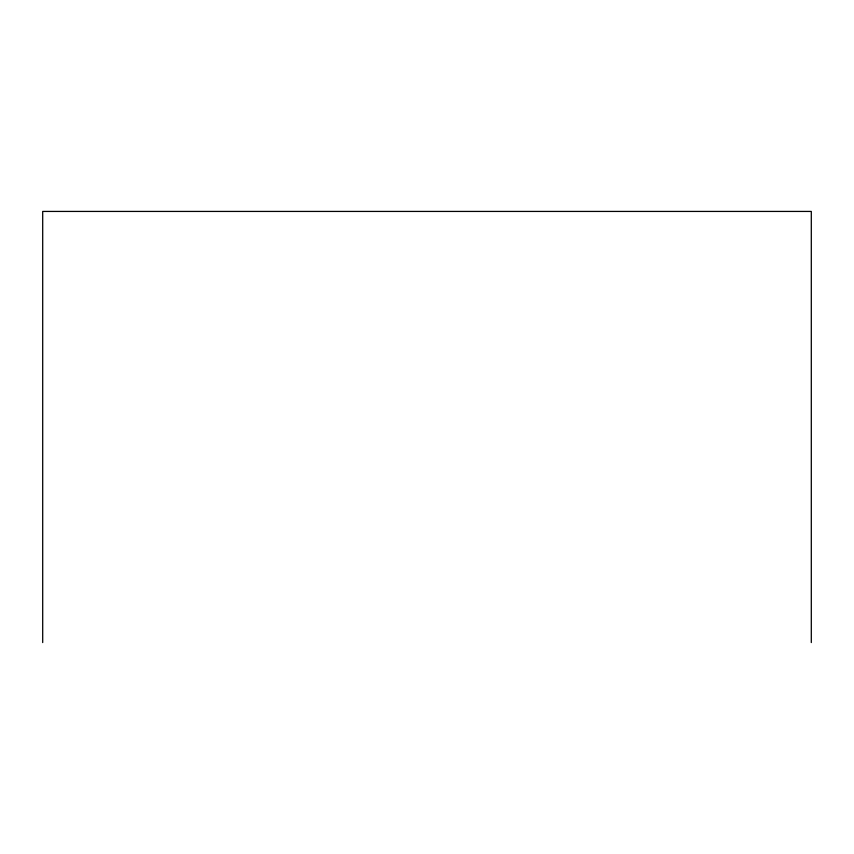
<?xml version="1.0" encoding="UTF-8"?>
<svg xmlns="http://www.w3.org/2000/svg" width="854" height="854" viewBox="0 0 854 854"><rect width="100%" height="100%" fill="white"/><g stroke="black" fill="none" stroke-linecap="round" stroke-linejoin="round"><path stroke-width="1.28" d="M811.3 642.571L811.3 211.429L42.7 211.429L42.7 642.571"/></g></svg>
